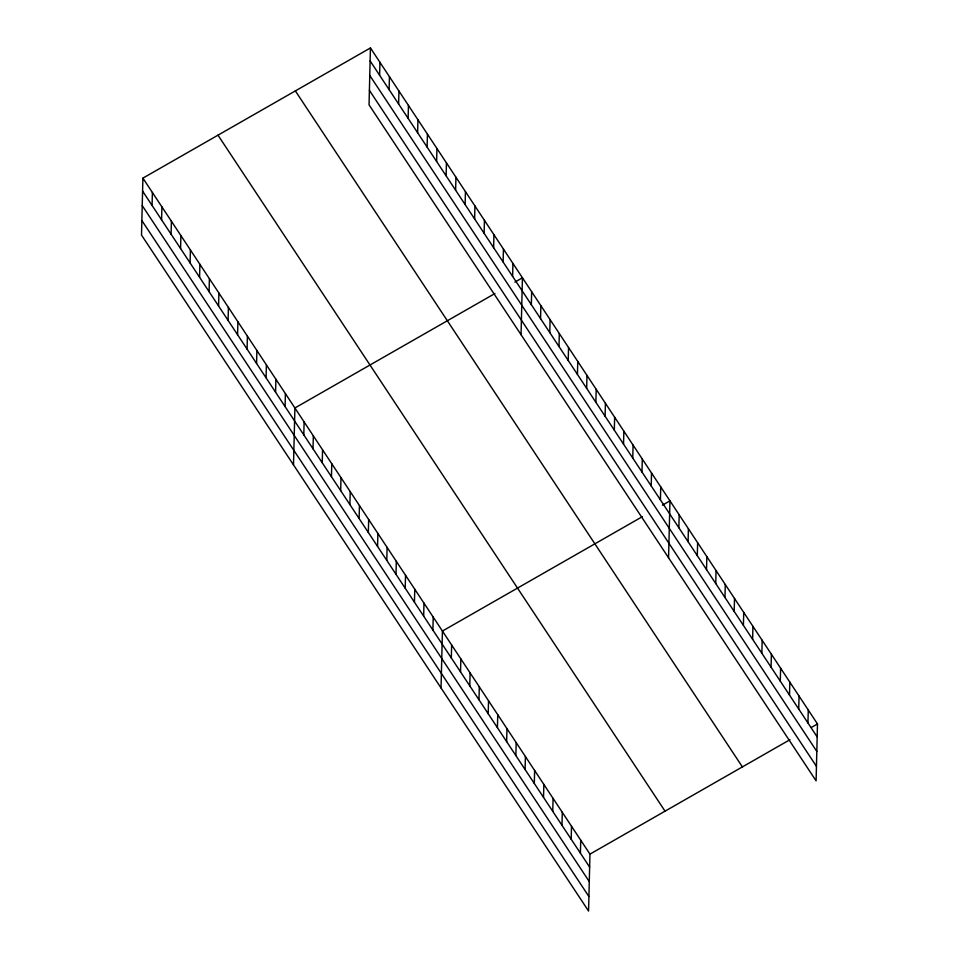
<?xml version="1.0" encoding="UTF-8"?>
<svg xmlns="http://www.w3.org/2000/svg" width="959" height="959" viewBox="0 0 959 959"><rect width="100%" height="100%" fill="white"/><g stroke="black" fill="none" stroke-linecap="round" stroke-linejoin="round"><path stroke-width="1.44" d="M142.903 178.134L141.512 235.051L588.562 911.05L589.953 854.133L142.903 178.134L370.438 47.95L817.488 723.949L816.097 780.866L369.047 104.867L370.438 47.95M152.085 205.466L152.397 192.495M161.592 219.839L161.903 206.868M171.086 234.2L171.397 221.229M180.58 248.561L180.903 235.59M190.086 262.934L190.397 249.963M199.58 277.295L199.904 264.324M209.086 291.656L209.398 278.685M218.58 306.017L218.904 293.058M228.086 320.39L228.398 307.419M237.58 334.751L237.904 321.78M247.086 349.112L247.398 336.153M256.58 363.485L256.904 350.514M266.087 377.846L266.398 364.876M275.581 392.207L275.904 379.249M285.087 406.58L285.398 393.61M293.502 464.887L294.904 407.971L494.904 293.538M303.799 434.883L304.123 421.912M313.018 448.824L313.341 435.854M322.248 462.765L322.56 449.807M331.466 476.707L331.778 463.748M340.685 490.648L340.996 477.69M349.903 504.602L350.227 491.631M359.122 518.543L359.445 505.573M368.34 532.485L368.664 519.514M379.62 75.281L379.944 62.311M377.57 546.426L377.882 533.456M389.126 89.643L389.438 76.684M386.789 560.368L387.1 547.397M398.62 104.016L398.944 91.045M396.007 574.309L396.319 561.339M408.126 118.377L408.438 105.406M405.225 588.251L405.537 575.28M417.621 132.738L417.944 119.779M414.444 602.192L414.767 589.222M427.127 147.111L427.438 134.14M423.662 616.134L423.986 603.163M436.621 161.472L436.944 148.501M432.893 630.075L433.204 617.105M446.127 175.833L446.438 162.874M441.032 687.975L442.423 631.058L642.434 516.625M455.621 190.206L455.945 177.235M451.329 657.958L451.641 644.999M465.127 204.567L465.439 191.596M460.548 671.911L460.859 658.941M474.621 218.928L474.933 205.969M469.766 685.853L470.09 672.882M484.127 233.301L484.439 220.33M478.985 699.794L479.308 686.824M493.621 247.662L493.933 234.691M488.203 713.736L488.527 700.765M503.115 262.023L503.439 249.064M497.433 727.677L497.745 714.707M512.621 276.396L512.933 263.425M506.652 741.619L506.963 728.648M521.049 334.703L522.439 277.786L514.923 282.09M515.87 755.56L516.182 742.59M531.346 304.698L531.658 291.728M525.088 769.502L525.412 756.531M540.564 318.64L540.876 305.669M534.307 783.443L534.631 770.473M549.783 332.581L550.094 319.611M543.525 797.385L543.849 784.414M559.001 346.523L559.313 333.552M552.756 811.326L553.067 798.367M568.219 360.464L568.543 347.506M561.974 825.267L562.286 812.309M577.438 374.406L577.762 361.447M571.192 839.209L571.504 826.25M586.668 388.359L586.98 375.389M580.411 853.162L580.734 840.192M595.887 402.3L596.198 389.33M605.105 416.242L605.417 403.271M614.323 430.183L614.635 417.213M623.542 444.125L623.865 431.154M632.76 458.066L633.084 445.096M641.991 472.008L642.302 459.037M651.209 485.949L651.521 472.979M660.427 499.891L660.739 486.92M668.567 557.79L669.957 500.862L662.453 505.165M678.864 527.774L679.188 514.815M688.082 541.715L688.406 528.757M697.301 555.657L697.625 542.698M706.531 569.61L706.843 556.64M715.75 583.552L716.061 570.581M724.968 597.493L725.28 584.522M734.186 611.434L734.51 598.464M743.405 625.376L743.728 612.405M752.623 639.317L752.947 626.347M761.854 653.259L762.165 640.288M771.072 667.2L771.384 654.23M780.29 681.142L780.602 668.171M789.509 695.083L789.832 682.113M798.727 709.025L799.051 696.066M807.946 722.966L808.269 710.008M589.953 854.133L789.952 739.701M811.23 727.521L817.488 723.949M370.126 60.92L817.176 736.92M369.766 75.425L816.816 751.412M369.407 90.362L816.457 766.361M295.348 90.913L742.398 766.912M217.993 135.171L665.043 811.17M142.591 191.105L589.629 867.104M142.232 205.61L589.282 881.609M141.872 220.546L588.91 896.545"/></g></svg>
